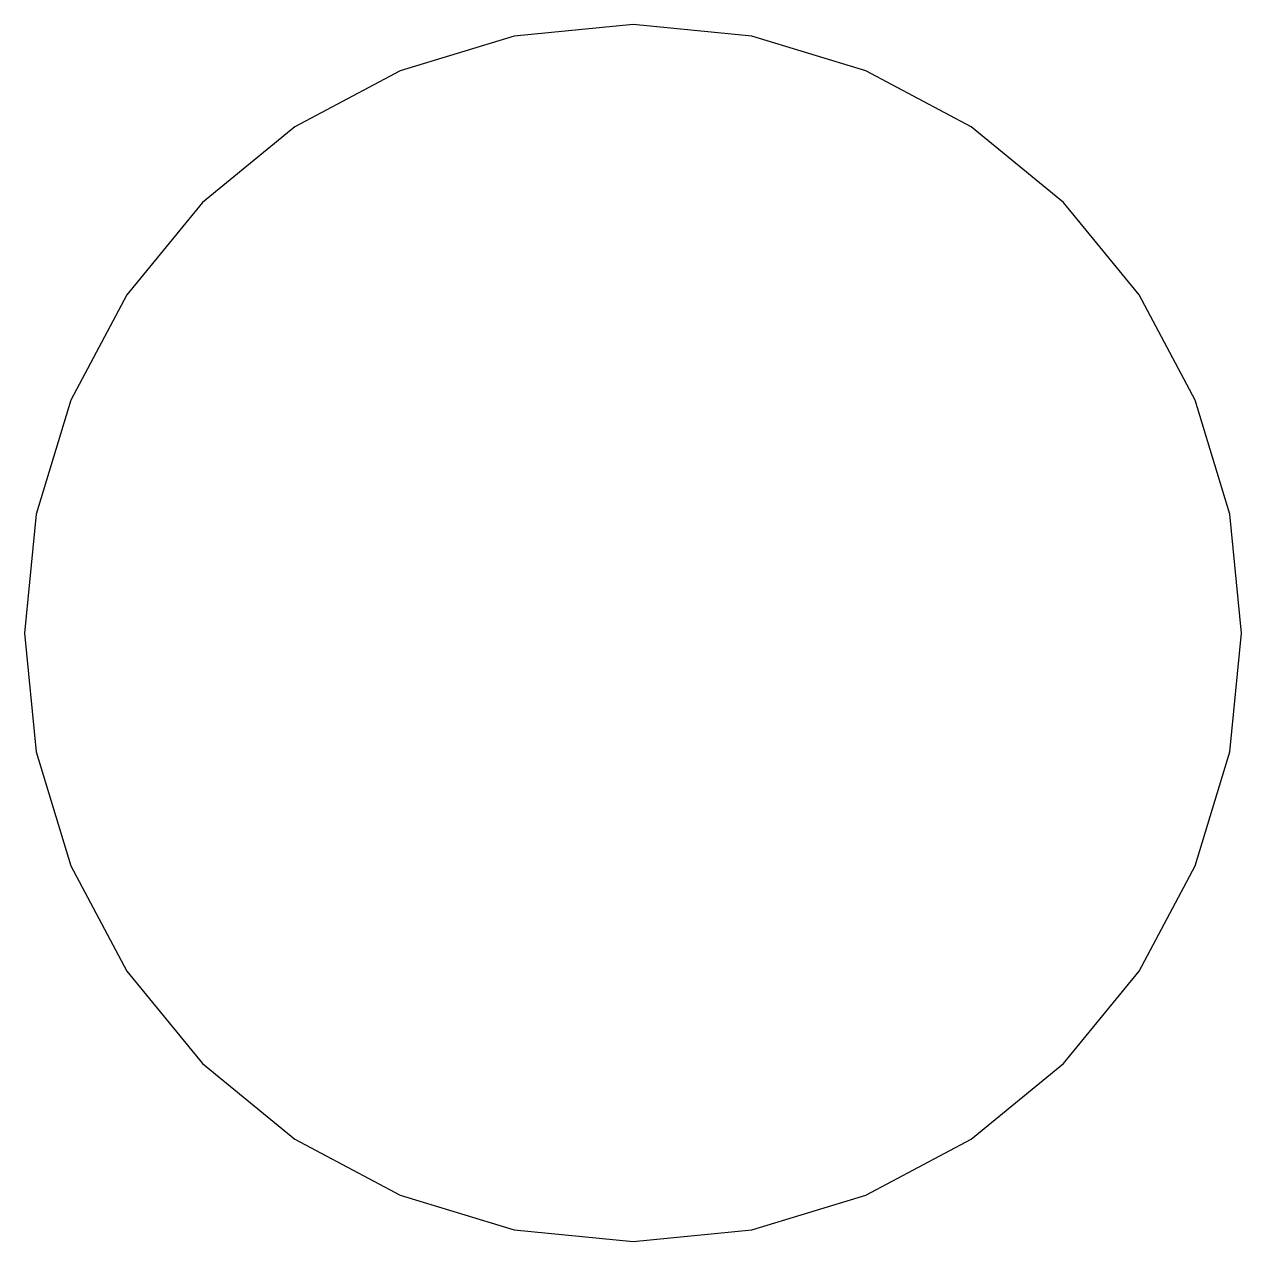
# Model space of a CAD drawing. Header units: metres. Extents: x -73.8 to 3.5, y -3.5 to 25.2.
# Drawn here: x -3.5 to 3.5, y -3.5 to 3.5 of the extents above.
import ezdxf

# ---------------------------------------------------------------- set-up
doc = ezdxf.new("R2010")
doc.units = ezdxf.units.M

msp = doc.modelspace()

# ---------------------------------------------------------------- linework, layer by layer
for p, q in [((-0.682816, 3.43274), (-1.33939, 3.23357)), ((0, 3.5), (-0.682816, 3.43274)), ((0.682816, 3.43274), (0, 3.5)), ((1.33939, 3.23357), (0.682816, 3.43274)), ((-1.33939, 3.23357), (-1.94449, 2.91014)), ((1.94449, 2.91014), (1.33939, 3.23357)), ((-1.94449, 2.91014), (-2.47487, 2.47487)), ((2.47487, 2.47487), (1.94449, 2.91014)), ((-2.47487, 2.47487), (-2.91014, 1.94449)), ((2.91014, 1.94449), (2.47487, 2.47487)), ((-2.91014, 1.94449), (-3.23357, 1.33939)), ((3.23357, 1.33939), (2.91014, 1.94449)), ((-3.23357, 1.33939), (-3.43274, 0.682816)), ((3.43274, 0.682816), (3.23357, 1.33939)), ((-3.43274, 0.682816), (-3.5, 0)), ((3.5, 0), (3.43274, 0.682816)), ((-3.5, 0), (-3.43274, -0.682816)), ((3.43274, -0.682816), (3.5, 0)), ((-3.43274, -0.682816), (-3.23357, -1.33939)), ((3.23357, -1.33939), (3.43274, -0.682816)), ((-3.23357, -1.33939), (-2.91014, -1.94449)), ((2.91014, -1.94449), (3.23357, -1.33939)), ((-2.91014, -1.94449), (-2.47487, -2.47487)), ((2.47487, -2.47487), (2.91014, -1.94449)), ((-2.47487, -2.47487), (-1.94449, -2.91014)), ((1.94449, -2.91014), (2.47487, -2.47487)), ((-1.94449, -2.91014), (-1.33939, -3.23357)), ((1.33939, -3.23357), (1.94449, -2.91014)), ((-1.33939, -3.23357), (-0.682816, -3.43274)), ((0.682816, -3.43274), (1.33939, -3.23357)), ((-0.682816, -3.43274), (0, -3.5)), ((0, -3.5), (0.682816, -3.43274))]:
    msp.add_line(p, q)

doc.saveas('drawing.dxf')
